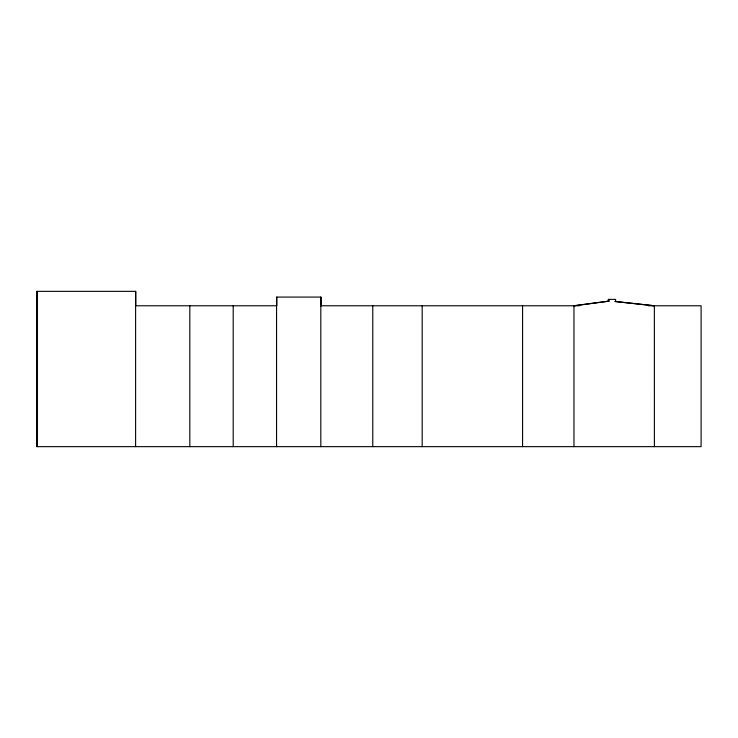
<?xml version="1.0" encoding="UTF-8"?>
<svg xmlns="http://www.w3.org/2000/svg" width="738" height="738" viewBox="0 0 738 738"><rect width="100%" height="100%" fill="white"/><g stroke="black" fill="none" stroke-linecap="round" stroke-linejoin="round"><path stroke-width="1.11" d="M573.97 446.647L573.97 305.772L609.034 301.122L609.034 299.379M573.97 305.772L609.034 301.122M654.394 305.772L614.892 301.482L654.366 305.772L654.394 446.647M135.607 305.772L276.824 305.772L276.824 297.082M320.818 305.772L579.275 305.772M648.434 305.772L701.1 305.772L701.1 446.647L36.9 446.647L36.9 291.353L135.764 291.353L135.764 305.772M37.066 321.344L37.158 446.647M615.621 301.482L615.621 299.379L608.306 299.379L608.306 301.122M522.578 305.772L522.578 446.647M422.182 305.772L422.182 446.647M372.773 305.772L372.773 446.647M321.076 305.772L321.076 297.082L276.565 297.082L276.565 446.647M320.818 297.082L320.818 446.647M233.199 305.772L233.199 446.647M189.832 305.772L189.832 446.647M135.607 291.353L135.607 446.647M37.066 291.353L37.066 446.647"/></g></svg>
